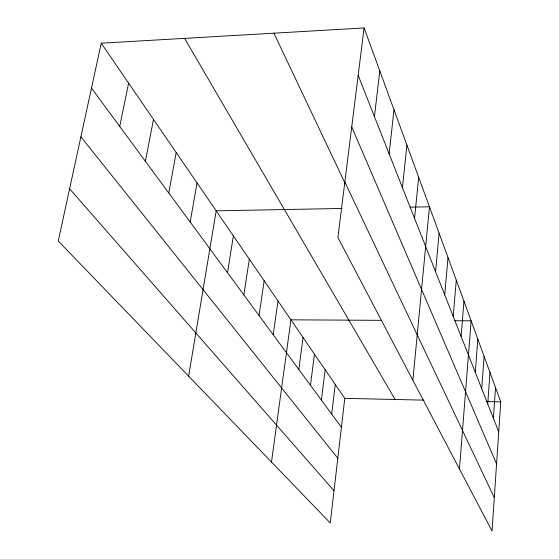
<?xml version="1.0" encoding="UTF-8"?>
<svg xmlns="http://www.w3.org/2000/svg" width="559" height="559" viewBox="0 0 559 559"><rect width="100%" height="100%" fill="white"/><g stroke="black" fill="none" stroke-linecap="round" stroke-linejoin="round"><path stroke-width="0.84" d="M364.098 27.95L500.752 401.865L492.046 531.05L337.909 237.519L364.098 27.95L101.242 43.197L58.248 241.027L330.264 522.979L344.784 398.35L101.242 43.197M493.401 418.321L495.533 387.59M487.741 403.961L489.991 372.434M481.718 388.694L484.108 356.321M475.297 372.413L477.833 339.152M459.47 469.015L471.132 320.817L454.921 320.733M461.098 336.392L463.963 301.21M453.216 316.401L456.277 280.171M444.726 294.886L448.011 257.559M435.573 271.667L439.101 233.173M412.87 380.274L429.466 206.802L410.299 207.165M414.561 218.373L418.677 177.294M402.424 187.6L406.91 145.081M389.113 153.837L394.004 109.781M374.432 116.614L379.806 70.923M331.697 414.107L335.253 384.452M321.397 400.132L325.156 369.737M310.462 385.298L314.451 354.12M298.834 369.513L303.062 337.517M271.485 462.055L290.939 319.832L381.846 320.335M273.211 334.736L277.998 300.966M259.048 315.514L264.162 280.779M243.85 294.893L249.321 259.145M227.499 272.708L233.376 235.891M188.628 376.172L216.193 210.834L342.08 208.451M190.186 222.07L197.034 182.891M168.776 193.009L176.211 152.523M145.382 161.272L153.494 119.395M119.738 126.46L128.612 83.109M344.784 398.35L424.043 400.139M486.239 401.537L500.752 401.865M69.602 188.795L334.016 490.781M80.894 136.836L337.804 458.254M91.48 88.112L341.409 427.293M184.603 38.361L395.101 399.482M344.847 182.01L494.296 497.636M273.91 33.184L345.357 183.897M351.73 126.921L496.567 463.914M358.172 75.374L498.733 431.834"/></g></svg>
